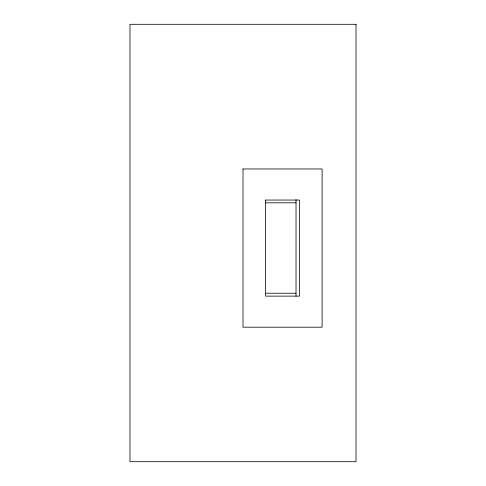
<?xml version="1.0" encoding="UTF-8"?>
<svg xmlns="http://www.w3.org/2000/svg" width="486" height="486" viewBox="0 0 486 486"><rect width="100%" height="100%" fill="white"/><g stroke="black" fill="none" stroke-linecap="round" stroke-linejoin="round"><path stroke-width="0.73" d="M265.885 202.814L296.023 202.814M265.885 293.234L296.023 293.234M296.029 199.637L296.023 296.26M243 168.97L243 327.2L322.115 327.2L322.115 168.97L243 168.97M265.605 200.05L265.605 296.12L299.51 296.12L299.51 200.05L265.605 200.05M356.025 24.3L129.975 24.3L129.975 461.7L356.025 461.7L356.025 24.3"/></g></svg>
